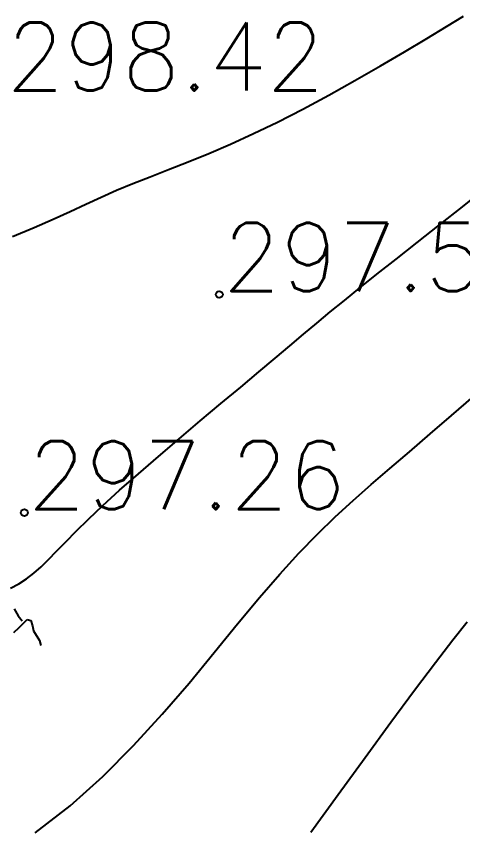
# Model space of a CAD drawing. Extents: x 524954 to 526204, y 9523489 to 9524010.
# Drawn here: x 526004.77 to 526011.32, y 9523771.84 to 9523783.79 of the extents above; entities that cross this region are included whole.
import ezdxf

# ---------------------------------------------------------------- set-up
doc = ezdxf.new("R2010")
doc.units = 0
doc.header["$PDMODE"] = 33
doc.header["$PDSIZE"] = 0.1
doc.linetypes.add('ACAD_ISO12W100', pattern=[21, 12, -3, 0, -3, 0, -3])
for name, color, linetype in [('Arbre', 34, 'ACAD_ISO12W100'), ('CN_01_00', 3, 'Continuous'), ('CN_02_00', 4, 'Continuous'), ('CN_05_00', 6, 'Continuous'), ('TopoAlt', 3, 'Continuous'), ('TOPOJIS', 7, 'Continuous')]:
    doc.layers.add(name, color=color, linetype=linetype)
doc.styles.add('Simplex 1.0', font='Simplex.shx', dxfattribs={"width": 0.99, "height": 1})

# ---------------------------------------------------------------- blocks, each defined once
blk = doc.blocks.new('TCPOINT M')
at = {"color": 0}
blk.add_point((0, 0), dxfattribs=at)
at = {"layer": 'TopoAlt', "style": 'Simplex 1.0', "width": 0.99}
blk.add_attdef('ALT', (0.15, 0.15), '', height=1, dxfattribs=at)
blk = doc.blocks.new('v088')
at = {"linetype": 'Continuous'}
for p, q in [((3.116, 5.88), (3.173, 5.777)), ((3.173, 5.777), (3.231, 5.703)), ((3.189, 5.603), (3.247, 5.665)), ((3.247, 5.665), (3.304, 5.719)), ((3.304, 5.719), (3.358, 5.707)), ((3.358, 5.707), (3.385, 5.627)), ((3.385, 5.627), (3.4, 5.557)), ((3.108, 5.53), (3.189, 5.603)), ((3.4, 5.557), (3.485, 5.411)), ((3.485, 5.411), (3.508, 5.342))]:
    blk.add_line(p, q, dxfattribs=at)

msp = doc.modelspace()

# ---------------------------------------------------------------- linework, layer by layer
at = {"layer": 'CN_01_00', "elevation": 297, "flags": 128}
msp.add_lwpolyline([(526004.684, 9523775.41), (526004.805, 9523775.475), (526004.918, 9523775.549), (526005.025, 9523775.632), (526005.13, 9523775.726), (526005.239, 9523775.832), (526005.358, 9523775.954), (526005.492, 9523776.091), (526005.646, 9523776.248), (526005.826, 9523776.425), (526006.037, 9523776.625), (526006.283, 9523776.848), (526006.558, 9523777.089), (526006.852, 9523777.343), (526007.158, 9523777.603), (526007.466, 9523777.863), (526007.769, 9523778.117), (526008.059, 9523778.358), (526008.325, 9523778.581), (526008.564, 9523778.782), (526008.78, 9523778.964), (526008.981, 9523779.133), (526009.177, 9523779.297), (526009.373, 9523779.461), (526009.58, 9523779.631), (526009.806, 9523779.813), (526010.057, 9523780.014), (526010.34, 9523780.237), (526010.65, 9523780.48), (526010.976, 9523780.737), (526011.311, 9523781.002), (526011.647, 9523781.27)], dxfattribs=at)
at = {"layer": 'CN_02_00', "flags": 128}
for points, elevation in [([(526004.713, 9523780.569), (526005.03, 9523780.7), (526005.308, 9523780.822), (526005.557, 9523780.935), (526005.788, 9523781.042), (526006.012, 9523781.145), (526006.239, 9523781.244), (526006.478, 9523781.343), (526006.733, 9523781.444), (526007.002, 9523781.55), (526007.288, 9523781.663), (526007.59, 9523781.786), (526007.909, 9523781.922), (526008.246, 9523782.075), (526008.601, 9523782.245), (526008.973, 9523782.436), (526009.354, 9523782.641), (526009.735, 9523782.854), (526010.108, 9523783.068), (526010.462, 9523783.276), (526010.79, 9523783.471), (526011.08, 9523783.646), (526011.326, 9523783.795)], 298), ([(526005.042, 9523771.823), (526005.556, 9523772.222), (526006.037, 9523772.652), (526006.488, 9523773.103), (526006.909, 9523773.562), (526007.303, 9523774.02), (526007.67, 9523774.466), (526008.013, 9523774.887), (526008.333, 9523775.274), (526008.631, 9523775.618), (526008.913, 9523775.924), (526009.184, 9523776.201), (526009.447, 9523776.456), (526009.709, 9523776.696), (526009.975, 9523776.931), (526010.248, 9523777.167), (526010.535, 9523777.412), (526010.838, 9523777.673), (526011.153, 9523777.945), (526011.473, 9523778.222)], 296)]:
    msp.add_lwpolyline(points, dxfattribs=dict(at, elevation=elevation))
at = {"layer": 'CN_05_00', "elevation": 295, "flags": 128}
msp.add_lwpolyline([(526009.088, 9523771.833), (526009.491, 9523772.388), (526009.886, 9523772.931), (526010.263, 9523773.445), (526010.61, 9523773.914), (526010.915, 9523774.321), (526011.171, 9523774.654), (526011.381, 9523774.92)], dxfattribs=at)

# ---------------------------------------------------------------- block references
at = {"layer": 'Arbre'}
msp.add_blockref('v088', (526001.621, 9523769.231), dxfattribs=at)
at = {"layer": 'TOPOJIS'}
ref = msp.add_blockref('TCPOINT M', (526004.571, 9523782.656, 298.42), dxfattribs=at)
ref.add_attrib('ALT', '298.42', (526004.621, 9523782.706, 298.42), dxfattribs={"layer": 'TopoAlt', "height": 1, "style": 'Simplex 1.0', "width": 0.99})
ref = msp.add_blockref('TCPOINT M', (526007.745, 9523779.717, 297.54), dxfattribs=at)
ref.add_attrib('ALT', '297.54', (526007.795, 9523779.767, 297.54), dxfattribs={"layer": 'TopoAlt', "height": 1, "style": 'Simplex 1.0', "width": 0.99})
ref = msp.add_blockref('TCPOINT M', (526004.885, 9523776.518, 297.26), dxfattribs=at)
ref.add_attrib('ALT', '297.26', (526004.935, 9523776.568, 297.26), dxfattribs={"layer": 'TopoAlt', "height": 1, "style": 'Simplex 1.0', "width": 0.99})

doc.saveas('drawing.dxf')
